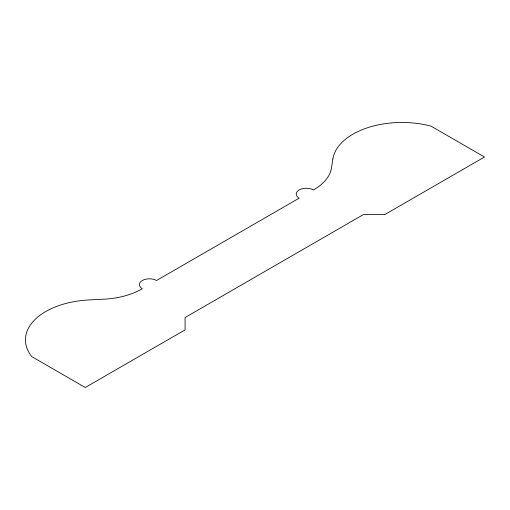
<?xml version="1.0" encoding="UTF-8"?>
<svg xmlns="http://www.w3.org/2000/svg" width="510" height="510" viewBox="0 0 510 510"><rect width="100%" height="100%" fill="white"/><g stroke="black" fill="none" stroke-linecap="round" stroke-linejoin="round"><path stroke-width="0.76" d="M332.871 158.98L331.494 167.924A60.747 35.075 0 0 1 313.401 189.937A10.085 5.82 0 0 0 299.14 189.937A10.085 5.82 0 0 0 299.14 198.167L156.557 280.487A10.085 5.82 0 0 0 142.303 280.487A10.085 5.82 0 0 0 142.303 288.717A60.747 35.075 0 0 1 104.18 299.166L88.683 299.956A69.385 40.06 0 0 0 31.799 356.63L85.266 387.498L185.073 329.874L185.073 317.526L363.305 214.627L384.693 214.627L484.5 157.004L431.033 126.136A69.385 40.06 0 0 0 332.871 158.98"/></g></svg>
